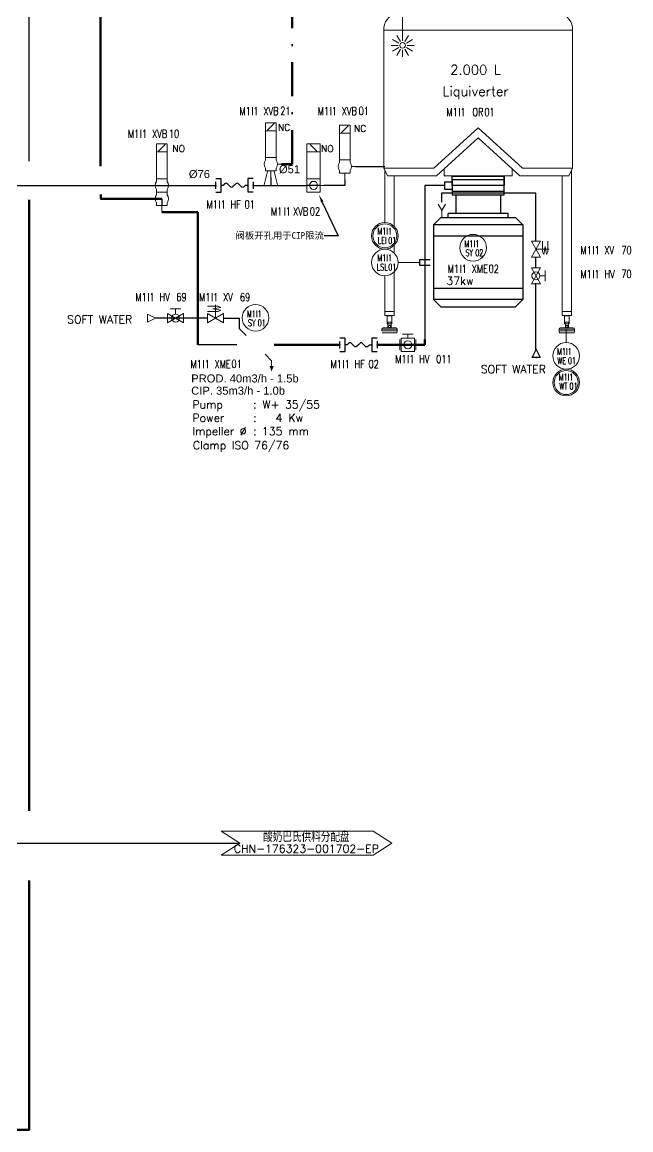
# Model space of a CAD drawing. Header units: inches. Extents: x 10153 to 11620, y 22178 to 23140.
# Drawn here: x 11295.9 to 11524.2, y 22209 to 22624.1 of the extents above; entities that cross this region are included whole.
import ezdxf
from ezdxf import colors
from ezdxf.entities.mleader import LeaderData, LeaderLine
from ezdxf.enums import TextEntityAlignment as Align
from ezdxf.math import Vec2, Vec3

# ---------------------------------------------------------------- set-up
doc = ezdxf.new("R2010")
doc.units = ezdxf.units.IN
doc.header["$MEASUREMENT"] = 0
doc.linetypes.add('ACAD_ISO02W100', pattern=[15, 12, -3])
doc.linetypes.add('DASHDOT2', pattern=[12.7, 6.35, -3.175, 0, -3.175])
for name, color, linetype in [('14 Pipe Water Cold', 142, 'Continuous'), ('DIAMETRE', 7, 'Continuous'), ('MATERIEL-DIVERS', 7, 'Continuous'), ('OTHER MATERIAL', 7, 'Continuous'), ('REPERES', 7, 'Continuous'), ('techn-data', 7, 'Continuous'), ('TEXTES', 7, 'Continuous'), ('TUYAUTERIE-EAU', 5, 'Continuous'), ('TUYAUTERIE-PROCESS', 30, 'Continuous'), ('TXT_FR', 7, 'Continuous'), ('VANNES', 7, 'Continuous')]:
    doc.layers.add(name, color=color, linetype=linetype)
for name, color, linetype, lineweight in [('17 Pipe CIP', 4, 'DASHDOT2', 50), ('19 Pipe Process', 30, 'Continuous', 30), ('31 Equipment', 7, 'Continuous', 9), ('33 Instruments Labels', 7, 'Continuous', 9), ('43 TXT English', 7, 'Continuous', 9), ('Other-material', 7, 'Continuous', 9), ('Pipe-process', 30, 'Continuous', 70)]:
    doc.layers.add(name, color=color, linetype=linetype, lineweight=lineweight)
doc.layers.get('REPERES').off()
doc.styles.add('ROMANC', font='romanc')
doc.styles.add('ROMANS', font='ROMANS.SHX')
doc.styles.get("Standard").update_dxf_attribs({"font": 'arial.ttf'})
doc.styles.add('USER1', font='TXT.SHX', dxfattribs={"bigfont": 'gbcbig.shx'})

# ---------------------------------------------------------------- blocks, each defined once
blk = doc.blocks.new('APV-SIGN-ARW-DWG-1')
at = {"layer": '31 Equipment'}
for p, q in [((-32, 4.49), (25, 4.49)), ((-32, 4.49), (-25, 0)), ((25, 4.49), (32, 0)), ((-25, 0), (-32, -4.49)), ((32, 0), (25, -4.49)), ((-32, -4.49), (25, -4.49))]:
    blk.add_line(p, q, dxfattribs=at)
at = {"layer": '31 Equipment', "style": 'ROMANS', "width": 0.8}
for tag, p in [('TEXT1', (0, 0.37)), ('TEXT2', (0, -3.63))]:
    blk.add_attdef(tag, text='', height=3, dxfattribs=at).set_placement(p, align=Align.CENTER)
blk = doc.blocks.new('NOR_FLEXMIX_MIXER')
at = {"color": 7}
for p, q in [((-7, 0), (7, 0)), ((-7, -1), (-7, 0)), ((7, 0), (7, -1)), ((-9, -1.5), (-7, -1.5)), ((-9, -1.5), (-9, -3.5)), ((7, -1), (-7, -1)), ((-7, -1), (-7, -4)), ((7, -4), (7, -1)), ((-9, -3.5), (-7, -3.5)), ((-7, -4), (-7, -5)), ((-7, -4), (7, -4)), ((-7, -5), (7, -5)), ((-6, -5), (-6, -10)), ((6, -5), (6, -10)), ((7, -5), (7, -4)), ((-10, -11), (-12, -13)), ((-10, -11), (10, -11)), ((8, -10), (-8, -10)), ((-8, -11), (-8, -10)), ((8, -11), (8, -10)), ((10, -11), (12, -13)), ((12, -13), (-12, -13)), ((-12, -13), (-12, -16)), ((12, -13), (12, -16)), ((12, -16), (-12, -16)), ((-12, -16), (-12, -30)), ((12, -16), (12, -30)), ((-12, -30), (12, -30)), ((-12, -30), (-12, -33)), ((12, -30), (12, -33)), ((12, -33), (-12, -33)), ((-10, -35), (-12, -33)), ((-10, -35), (10, -35)), ((10, -35), (12, -33))]:
    blk.add_line(p, q, dxfattribs=at)
blk = doc.blocks.new('NOR-DRAIN')
for p, q in [((0, 0), (-1.75, 3.03)), ((0, 0), (1.75, 3.03)), ((0, -3.5), (0, 0))]:
    blk.add_line(p, q)
blk = doc.blocks.new('FLE23')
at = {"color": 7}
for p, q in [((0, -1.5), (0, 1.5)), ((0, 1.5), (3, 0)), ((3, 0), (0, -1.5))]:
    blk.add_line(p, q, dxfattribs=at)
at = {"layer": 'MATERIEL-DIVERS', "color": 2}
for p in [(0, 0), (3, 0)]:
    blk.add_point(p, dxfattribs=at)
at = {"layer": 'MATERIEL-DIVERS', "color": 7, "extrusion": (-1, 0, 0)}
blk.add_point((0, 0), dxfattribs=at)
at = {"layer": 'MATERIEL-DIVERS', "color": 7, "extrusion": (1, 0, 0)}
blk.add_point((3, 0), dxfattribs=at)
blk = doc.blocks.new('APV-VLV-SOLV-22-1')
at = {"layer": '31 Equipment', "linetype": 'ACAD_ISO02W100', "ltscale": 38}
for p, q in [((-1, 4.5), (-2, 4)), ((3, 4.5), (-1, 4.5)), ((0, 0), (0, 5)), ((-2, 4), (1, 3.5)), ((-2, 3), (1, 3.5)), ((-1, 2.5), (-2, 3)), ((3, 2.5), (-1, 2.5))]:
    blk.add_line(p, q, dxfattribs=at)
at = {"layer": '31 Equipment', "ltscale": 38}
for p, q in [((-3, 0), (-4, 0)), ((3, 0), (4, 0))]:
    blk.add_line(p, q, dxfattribs=at)
at = {"layer": '31 Equipment'}
for p, q in [((-3, 1.734), (-3, -1.734)), ((-3, -1.734), (3, 1.734)), ((3, -1.734), (-3, 1.734)), ((3, 1.734), (3, -1.734))]:
    blk.add_line(p, q, dxfattribs=at)
blk = doc.blocks.new('APV-VLVM-BALL-KHV+MF-1')
at = {"layer": '31 Equipment', "ltscale": 38}
for p, q in [((-3, 0), (-4, 0)), ((3, 0), (4, 0))]:
    blk.add_line(p, q, dxfattribs=at)
at = {"layer": '31 Equipment'}
for p, q in [((-3, 1.734), (-3, -1.734)), ((-3, -1.734), (3, 1.734)), ((3, -1.734), (-3, 1.734)), ((-2, 3.5), (2, 3.5)), ((0, 1.5), (0, 3.5)), ((3, 1.734), (3, -1.734))]:
    blk.add_line(p, q, dxfattribs=at)
blk.add_circle((0, 0), 1.5, dxfattribs=at)
blk = doc.blocks.new('APV-INS-M-L-WE')
at = {"layer": '31 Equipment', "color": 7}
blk.add_line((0, -5), (0, -10), dxfattribs=at)
blk.add_circle((0, 0), 5, dxfattribs=at)
at = {"layer": '33 Instruments Labels', "style": 'ROMANS', "width": 0.8, "flags": 8}
blk.add_attdef('WE', text='', height=3, dxfattribs=at).set_placement((0, 0), align=Align.MIDDLE)
blk = doc.blocks.new('APV-INS-F-L-WT')
at = {"layer": '31 Equipment'}
for radius in [5, 4.5]:
    blk.add_circle((0, 0), radius, dxfattribs=at)
blk = doc.blocks.new('APV-TNK-LIQUIV-1')
at = {"layer": '31 Equipment'}
for p, q in [((-16.7, 53.59), (-16.14, 51.93)), ((16.22, 54.25), (-16.22, 54.25)), ((16.7, 53.59), (16.14, 51.93)), ((-15.67, 51.59), (15.65, 51.59)), ((-15, 47.5), (-15, 51.59)), ((15, 47.5), (15, 51.59)), ((15, 47.5), (15, 51.59)), ((-17, 47.5), (-21.78, 45.67)), ((-16.95, 47.5), (16.95, 47.5)), ((17, 47.5), (21.78, 45.67)), ((-25, 4.5), (-25, 41)), ((-25, 41), (25, 41)), ((25, 4.5), (25, 41)), ((0, 15.2), (-11.77, 4.5)), ((0, 15.2), (11.77, 4.5)), ((-11, 2.5), (0, 12.5)), ((0, 12.5), (11, 2.5)), ((-24, 2.5), (-25, 4.5)), ((-11.77, 4.5), (-25, 4.5)), ((-9, 2.5), (-9, 4.32)), ((9, 2.5), (9, 4.32)), ((11.77, 4.5), (25, 4.5)), ((24, 2.5), (25, 4.5)), ((-11, 2.5), (-24, 2.5)), ((-9, 2.5), (9, 2.5)), ((-7, 0), (-7, 2.5)), ((7, 0), (7, 2.5)), ((11, 2.5), (24, 2.5))]:
    blk.add_line(p, q, dxfattribs=at)
at = {"layer": '31 Equipment', "color": 7}
for p, q in [((20, 38.19), (20, 48)), ((18.97, 37.6), (17.35, 38.53)), ((19.4, 38.03), (18.47, 39.65)), ((20.6, 38.03), (21.53, 39.65)), ((21.03, 37.6), (22.65, 38.53)), ((18.81, 37), (16.95, 37)), ((18.97, 36.4), (17.35, 35.47)), ((19.4, 35.97), (18.47, 34.35)), ((20, 35.81), (20, 33.95)), ((20.6, 35.97), (21.53, 34.35)), ((21.03, 36.4), (22.65, 35.47)), ((21.19, 37), (23.05, 37)), ((-7, 0), (7, 0)), ((-7, 0), (7, 0))]:
    blk.add_line(p, q, dxfattribs=at)
blk.add_circle((20, 37), 0.738, dxfattribs=at)
at = {"layer": '31 Equipment'}
for centre, radius, start, end in [((0.5, 9.14), 47.38, 72.1805, 107.8195), ((-16.22, 53.75), 0.5, 90, 198.4349), ((16.22, 53.75), 0.5, 341.5651, 90), ((-15.67, 52.09), 0.5, 198.4349, 270), ((15.67, 52.09), 0.5, 270, 341.5651), ((-20, 41), 5, 110.8878, 180), ((20, 41), 5, 0, 69.1122)]:
    blk.add_arc(centre, radius, start, end, dxfattribs=at)
at = {"layer": '31 Equipment', "ltscale": 38}
for p in [(20, 48), (0, 0)]:
    blk.add_point(p, dxfattribs=at)
blk = doc.blocks.new('APV-INS-F-L-LS')
at = {"layer": '31 Equipment'}
for radius in [5, 4.5]:
    blk.add_circle((0, 0), radius, dxfattribs=at)
at = {"layer": '33 Instruments Labels', "style": 'ROMANS', "width": 0.8}
blk.add_attdef('LS?', text='', height=3, dxfattribs=at).set_placement((0, 0), align=Align.MIDDLE)
blk = doc.blocks.new('APV-INS-M-L-LE2')
at = {"layer": '31 Equipment', "color": 7}
blk.add_line((5, 0), (13, 0), dxfattribs=at)
at = {"layer": '31 Equipment', "lineweight": 25}
blk.add_lwpolyline([(17, 1), (13, 1), (13, 0), (13, -1), (17, -1)], dxfattribs=at)
at = {"layer": '31 Equipment', "color": 7}
blk.add_circle((0, 0), 5, dxfattribs=at)
at = {"layer": '33 Instruments Labels', "style": 'ROMANS', "width": 0.8}
blk.add_attdef('LE?', text='', height=3, dxfattribs=at).set_placement((0, 0), align=Align.MIDDLE)
blk = doc.blocks.new('APV-INS-M-L-SY')
at = {"layer": '31 Equipment', "color": 7}
blk.add_circle((0, 0), 5, dxfattribs=at)
blk = doc.blocks.new('APV-VLV-SSEAT-SW41-3')
at = {"layer": '31 Equipment', "ltscale": 38}
for p, q in [((1.25, 15.25), (-1.25, 12.75)), ((-2, 2.5), (-2, 1.5)), ((2, 2.5), (2, 1.5)), ((2.5, 0), (4, 0)), ((-2, -2.5), (-2, -1.5)), ((2, -2.5), (-2, -2.5)), ((-2, -2.5), (2, -2.5)), ((0, -2.5), (0, -5)), ((2, -2.5), (2, -1.5))]:
    blk.add_line(p, q, dxfattribs=at)
for points in [[(-2, 12.5), (2, 12.5), (2, 15.5), (-2, 15.5)], [(-2, 2.5), (2, 2.5), (2, 12.5), (-2, 12.5)]]:
    blk.add_lwpolyline(points, close=True, dxfattribs=at)
for start, end in [(143.1301, 216.8699), (323.1301, 36.8699)]:
    blk.add_arc((0, 0), 2.5, start, end, dxfattribs=at)
blk = doc.blocks.new('APV-FCE-GEN-REDCON-1')
at = {"layer": '31 Equipment', "color": 7}
for p, q in [((-2.5, 2.5), (2.5, 1.25)), ((2.5, 1.25), (2.5, 1.25)), ((2.5, -1.25), (-2.5, -2.5))]:
    blk.add_line(p, q, dxfattribs=at)
blk = doc.blocks.new('APV-PMP-GEN-FLUSH-1')
at = {"layer": '31 Equipment', "color": 7}
for p, q in [((-3.54, 3.54), (-6, 6)), ((5.99, -6), (3.53, -3.54))]:
    blk.add_line(p, q, dxfattribs=at)
at = {"layer": '31 Equipment', "linetype": 'ACAD_ISO02W100', "ltscale": 38}
blk.add_line((6, -6), (6, -8), dxfattribs=at)
at = {"layer": '31 Equipment'}
blk.add_lwpolyline([(6, -10, 0, 1.5, 0), (6, -8, 1.5, 1.5, 0)], format="xyseb", dxfattribs=at)
blk = doc.blocks.new('APV-SIGN-ARW-FLOW-1')
at = {"layer": '31 Equipment'}
for p, q in [((-1.5, -1.5), (-1.5, 1.5)), ((-1.5, 1.5), (1.5, 0)), ((1.5, 0), (-1.5, -1.5))]:
    blk.add_line(p, q, dxfattribs=at)
blk = doc.blocks.new('REPNORM1')
at = {"layer": 'TEXTES', "style": 'ROMANS', "width": 0.75}
for tag, p in [('ZONE', (-9.75, -1.25)), ('SOUSZONE', (-5.25, -1.25)), ('ELEMENT', (-0.75, -1.25)), ('NUM', (5.59, -1.22))]:
    blk.add_attdef(tag, p, '', height=3, dxfattribs=at)
blk = doc.blocks.new('REPINS2')
at = {"layer": 'TEXTES', "style": 'ROMANS', "width": 0.7}
for tag, p in [('ZONE', (-3.35, 0.8)), ('SOUSZONE', (0.05, 0.8)), ('NUM', (0.7, -2.6))]:
    blk.add_attdef(tag, p, '', height=2.5, dxfattribs=at)
blk.add_attdef('ELEMENT', text='', height=2.5, dxfattribs=at).set_placement((-1.56, -2.59), align=Align.CENTER)
blk = doc.blocks.new('REPNORM')
at = {"layer": 'TEXTES', "style": 'ROMANS', "width": 0.75}
for tag, p in [('ZONE', (-9.75, -1.25)), ('SOUSZONE', (-5.25, -1.25)), ('ELEMENT', (0, -1.25)), ('NUM', (4.5, -1.25))]:
    blk.add_attdef(tag, p, '', height=3, dxfattribs=at)
blk = doc.blocks.new('APV-VLVM-BFLY-SVS-1')
at = {"layer": '31 Equipment', "ltscale": 38}
for p, q in [((-2.5, 0), (-4, 0)), ((2.5, 2.5), (-2.5, 2.5)), ((-2.5, 2.5), (-2.5, -2.5)), ((-2, 4), (2, 4)), ((0, 2.5), (0, 4)), ((2.5, -2.5), (2.5, 2.5)), ((2.5, 0), (4, 0)), ((-2.5, -2.5), (2.5, -2.5))]:
    blk.add_line(p, q, dxfattribs=at)
at = {"layer": '31 Equipment'}
for p, q in [((-3, 2), (-3, -2)), ((3, -2), (3, 2))]:
    blk.add_line(p, q, dxfattribs=at)
at = {"layer": '31 Equipment', "ltscale": 38}
blk.add_circle((0, 0), 1.5, dxfattribs=at)
blk = doc.blocks.new('TEXT-PUMP_caract_ANGLAIS')
at = {"layer": 'techn-data', "style": 'ROMANS'}
for s, p in [('Pump', (-22, 9)), ('Power', (-22, 4)), ('Kw', (14, 4)), ('Impeller %%C', (-22, -1)), ('mm', (14, -1))]:
    blk.add_text(s, height=3, dxfattribs=at).set_placement(p)
for p in [(2, 9), (2, 4), (2, -1)]:
    blk.add_text(':', height=3, dxfattribs=at).set_placement(p, align=Align.RIGHT)
blk.add_attdef('Type', (4.23, 9), '', height=3, dxfattribs=at)
for tag, p in [('Pui', (11.76, 4)), ('Dia', (11.76, -1))]:
    blk.add_attdef(tag, text='', height=3, dxfattribs=at).set_placement(p, align=Align.RIGHT)
blk = doc.blocks.new('APV-VLV-SSEAT-SW44-4')
at = {"layer": '31 Equipment', "ltscale": 38}
for p, q in [((1.25, 20.25), (-1.25, 17.75)), ((-4, 5), (-2.5, 5)), ((-2, 7.5), (-2, 6.5)), ((2, 7.5), (2, 6.5)), ((-2.5, 0), (-4, 0)), ((-2, 2.5), (-2, 3.5)), ((-2, 2.5), (2, 2.5)), ((-2, 2.5), (-2, 1.5)), ((2, 2.5), (2, 3.5)), ((2, 2.5), (2, 1.5)), ((-2, -1.5), (-2, -2.5)), ((-2, -2.5), (2, -2.5)), ((0, -2.5), (0, -5)), ((2, -1.5), (2, -2.5))]:
    blk.add_line(p, q, dxfattribs=at)
at = {"layer": '31 Equipment', "lineweight": 30}
for p, q in [((-2.5, 5), (2.5, 5)), ((-2.5, 0), (0, 0)), ((0, 0), (0, -2.5))]:
    blk.add_line(p, q, dxfattribs=at)
at = {"layer": '31 Equipment'}
blk.add_line((2.5, 5), (4, 5), dxfattribs=at)
at = {"layer": '31 Equipment', "ltscale": 38}
for points in [[(-2, 17.5), (2, 17.5), (2, 20.5), (-2, 20.5)], [(-2, 7.5), (2, 7.5), (2, 17.5), (-2, 17.5)]]:
    blk.add_lwpolyline(points, close=True, dxfattribs=at)
for centre, start, end in [((0, 5), 143.1301, 216.8699), ((0, 5), 323.1301, 36.8699), ((0, 0), 143.1301, 216.8699), ((0, 0), 323.1301, 36.8699)]:
    blk.add_arc(centre, 2.5, start, end, dxfattribs=at)
blk = doc.blocks.new('APV-VLV-BFLY-SV-4')
at = {"layer": '31 Equipment', "ltscale": 38}
for p, q in [((1.25, 15.25), (-1.25, 12.75)), ((2.5, 2.5), (-2.5, 2.5)), ((-2.5, 2.5), (-2.5, -2.5)), ((2.5, -2.5), (2.5, 2.5)), ((-2.5, -2.5), (2.5, -2.5))]:
    blk.add_line(p, q, dxfattribs=at)
at = {"layer": '31 Equipment'}
for p, q in [((-4, 0), (-2.5, 0)), ((2.5, 0), (4, 0))]:
    blk.add_line(p, q, dxfattribs=at)
at = {"layer": '31 Equipment', "lineweight": 30}
blk.add_line((-2.5, 0), (2.5, 0), dxfattribs=at)
at = {"layer": '31 Equipment', "ltscale": 38}
for points in [[(-2.5, 12.5), (2.5, 12.5), (2.5, 15.5), (-2.5, 15.5)], [(-2.5, 2.5), (2.5, 2.5), (2.5, 12.5), (-2.5, 12.5)]]:
    blk.add_lwpolyline(points, close=True, dxfattribs=at)
blk.add_circle((0, 0), 1.5, dxfattribs=at)
blk = doc.blocks.new('BLANK-M')
at = {"color": 7}
for p, q in [((0, 2.5), (0, -2.5)), ((2, 2.5), (0, 2.5)), ((2, 1.33), (2, -1.33)), ((0, -2.5), (2, -2.5)), ((2, -1.33), (2, -1.33))]:
    blk.add_line(p, q, dxfattribs=at)
at = {"layer": 'MATERIEL-DIVERS', "color": 2}
for p in [(0, 0), (2, 0)]:
    blk.add_point(p, dxfattribs=at)
at = {"layer": 'MATERIEL-DIVERS', "color": 7, "extrusion": (-1, 0, 0)}
blk.add_point((0, 0), dxfattribs=at)
at = {"layer": 'MATERIEL-DIVERS', "color": 7, "extrusion": (1, 0, 0)}
blk.add_point((2, 0), dxfattribs=at)
blk = doc.blocks.new('FLEXIBLE')
for p, q in [((-5, 0.2), (-5, -0.2)), ((-4.17, 0), (-5, 0)), ((4.17, 0), (5, 0)), ((5, 0.2), (5, -0.2))]:
    blk.add_line(p, q)
for points in [[(-4.17, 0), (-3.63, 0.5), (-3.42, 0.71), (-3.13, 0.79), (-2.83, 0.71), (-2.58, 0.5), (-1.54, -0.5), (-1.33, -0.71), (-1.04, -0.79), (-0.75, -0.71), (-0.5, -0.5), (0, 0)], [(0, 0), (0.54, 0.5), (0.75, 0.71), (1.04, 0.79), (1.33, 0.71), (1.58, 0.5), (2.62, -0.5), (2.83, -0.71), (3.12, -0.79), (3.42, -0.71), (3.67, -0.5), (4.17, 0)]]:
    blk.add_lwpolyline(points)
at = {"layer": 'TUYAUTERIE-PROCESS', "color": 7, "extrusion": (-1, 0, 0)}
blk.add_point((-5, 0), dxfattribs=at)
at = {"layer": 'TUYAUTERIE-PROCESS', "color": 2}
for p in [(-5, 0), (5, 0)]:
    blk.add_point(p, dxfattribs=at)
at = {"layer": 'TUYAUTERIE-PROCESS', "color": 7, "extrusion": (1, 0, 0)}
blk.add_point((5, 0), dxfattribs=at)

msp = doc.modelspace()

# ---------------------------------------------------------------- linework, layer by layer
for p, q in [((11457.13, 22562.87), (11457.13, 22566.37)), ((11476.73, 22562.87), (11476.73, 22566.37))]:
    msp.add_line(p, q)
at = {"color": 7}
msp.add_line((11476.73, 22562.87), (11457.13, 22562.87), dxfattribs=at)
msp.add_line((11476.73, 22562.87), (11457.13, 22562.87), dxfattribs=at)
at = {"layer": '14 Pipe Water Cold', "ltscale": 2}
for p, q in [((11488.57, 22560.07), (11453.17, 22560.07)), ((11453.17, 22560.07), (11453.17, 22556.64)), ((11488.57, 22541.89), (11488.57, 22560.07)), ((11488.57, 22532.24), (11488.57, 22535.89)), ((11488.57, 22501.41), (11488.57, 22526.24))]:
    msp.add_line(p, q, dxfattribs=at)
at = {"layer": '17 Pipe CIP', "ltscale": 2}
for p, q in [((11397.2, 22570.92), (11397.2, 22638.92)), ((11393.14, 22570.92), (11397.2, 22570.92))]:
    msp.add_line(p, q, dxfattribs=at)
at = {"layer": '19 Pipe Process'}
for p, q in [((11298.5, 22572), (11298.5, 22746.51)), ((11389.14, 22565.92), (11389.14, 22562.96)), ((11416.93, 22562.96), (11409.19, 22562.96)), ((11416.93, 22565.04), (11416.93, 22562.96)), ((11454.33, 22562.87), (11446.93, 22562.87)), ((11446.93, 22562.87), (11446.93, 22503.21)), ((11376.47, 22503.21), (11361.77, 22503.21))]:
    msp.add_line(p, q, dxfattribs=at)
at = {"layer": '19 Pipe Process', "ltscale": 2}
msp.add_line((11420.93, 22570.04), (11431.93, 22570.04), dxfattribs=at)
at = {"layer": '19 Pipe Process'}
for points in [[(11289.5, 22562.96), (11368.5, 22562.96)], [(11382.5, 22562.96), (11402.69, 22562.96)], [(11101.78, 22316.48), (11377.5, 22316.48)]]:
    msp.add_lwpolyline(points, dxfattribs=at)
at = {"layer": 'Other-material'}
for p, q in [((11431.93, 22549.04), (11431.93, 22568.67)), ((11435.4, 22566.37), (11435.4, 22547.63)), ((11498.46, 22566.37), (11498.46, 22515.63)), ((11501.93, 22515.63), (11501.93, 22568.67)), ((11435.4, 22540.44), (11435.4, 22537.63)), ((11431.93, 22514.19), (11431.93, 22529.04)), ((11435.4, 22530.44), (11435.4, 22515.63)), ((11431.93, 22515.63), (11435.4, 22515.63)), ((11431.93, 22515.63), (11435.4, 22515.63)), ((11431.93, 22514.19), (11435.4, 22514.19)), ((11432.76, 22514.08), (11434.58, 22514.08)), ((11432.76, 22514.08), (11432.76, 22511.02)), ((11434.58, 22511.02), (11434.58, 22514.08)), ((11435.4, 22514.19), (11435.4, 22515.63)), ((11498.46, 22515.63), (11498.46, 22514.19)), ((11498.46, 22515.63), (11501.93, 22515.63)), ((11498.46, 22515.63), (11501.93, 22515.63)), ((11498.46, 22514.19), (11501.93, 22514.19)), ((11499.28, 22514.08), (11501.1, 22514.08)), ((11499.28, 22514.08), (11499.28, 22511.02)), ((11501.1, 22511.02), (11501.1, 22514.08)), ((11501.93, 22514.19), (11501.93, 22515.63)), ((11430.79, 22509.01), (11430.79, 22508.38)), ((11436.55, 22509.01), (11430.79, 22509.01)), ((11436.55, 22508.38), (11430.79, 22508.38)), ((11436.38, 22507.74), (11430.96, 22507.74)), ((11433.09, 22509.74), (11431.31, 22509.58)), ((11436.02, 22509.58), (11431.31, 22509.58)), ((11432.76, 22511.72), (11432.98, 22511.72)), ((11433.07, 22511.02), (11432.76, 22511.02)), ((11432.98, 22511.02), (11432.98, 22511.72)), ((11433.07, 22511.72), (11434.26, 22511.72)), ((11433.07, 22511.72), (11433.07, 22511.02)), ((11434.26, 22511.02), (11433.07, 22511.02)), ((11433.09, 22511.02), (11433.09, 22509.74)), ((11433.23, 22510.43), (11433.09, 22510.43)), ((11433.29, 22509.74), (11433.09, 22509.74)), ((11433.23, 22509.74), (11433.23, 22510.43)), ((11433.29, 22510.43), (11434.05, 22510.43)), ((11433.29, 22510.43), (11433.29, 22509.74)), ((11433.29, 22509.74), (11434.05, 22509.74)), ((11434.05, 22509.74), (11434.05, 22510.43)), ((11434.24, 22509.74), (11434.05, 22509.74)), ((11434.1, 22510.43), (11434.1, 22509.74)), ((11434.1, 22510.43), (11434.24, 22510.43)), ((11434.24, 22509.74), (11434.24, 22511.02)), ((11436.02, 22509.58), (11434.24, 22509.74)), ((11434.26, 22511.02), (11434.26, 22511.72)), ((11434.58, 22511.02), (11434.26, 22511.02)), ((11434.58, 22511.72), (11434.36, 22511.72)), ((11434.36, 22511.72), (11434.36, 22511.02)), ((11436.38, 22507.74), (11436.55, 22508.38)), ((11436.55, 22508.38), (11436.55, 22509.01)), ((11497.31, 22509.01), (11497.31, 22508.38)), ((11503.07, 22509.01), (11497.31, 22509.01)), ((11497.31, 22508.38), (11497.48, 22507.74)), ((11503.07, 22508.38), (11497.31, 22508.38)), ((11502.9, 22507.74), (11497.48, 22507.74)), ((11499.62, 22509.74), (11497.84, 22509.58)), ((11502.55, 22509.58), (11497.84, 22509.58)), ((11499.28, 22511.72), (11499.5, 22511.72)), ((11499.6, 22511.02), (11499.28, 22511.02)), ((11499.5, 22511.02), (11499.5, 22511.72)), ((11499.6, 22511.72), (11500.79, 22511.72)), ((11499.6, 22511.72), (11499.6, 22511.02)), ((11500.79, 22511.02), (11499.6, 22511.02)), ((11499.62, 22511.02), (11499.62, 22509.74)), ((11499.76, 22510.43), (11499.62, 22510.43)), ((11499.81, 22509.74), (11499.62, 22509.74)), ((11499.76, 22509.74), (11499.76, 22510.43)), ((11499.81, 22510.43), (11500.57, 22510.43)), ((11499.81, 22510.43), (11499.81, 22509.74)), ((11499.81, 22509.74), (11500.57, 22509.74)), ((11500.57, 22509.74), (11500.57, 22510.43)), ((11500.77, 22509.74), (11500.57, 22509.74)), ((11500.62, 22510.43), (11500.77, 22510.43)), ((11500.62, 22510.43), (11500.62, 22509.74)), ((11500.77, 22509.74), (11500.77, 22511.02)), ((11502.55, 22509.58), (11500.77, 22509.74)), ((11500.79, 22511.02), (11500.79, 22511.72)), ((11501.1, 22511.02), (11500.79, 22511.02)), ((11500.88, 22511.72), (11500.88, 22511.02)), ((11501.1, 22511.72), (11500.88, 22511.72)), ((11502.9, 22507.74), (11503.07, 22508.38)), ((11503.07, 22508.38), (11503.07, 22509.01))]:
    msp.add_line(p, q, dxfattribs=at)
for centre, radius, start, end in [((11432.87, 22514.08), 0.115, 90, 180), ((11434.46, 22514.08), 0.115, 0, 90), ((11499.4, 22514.08), 0.115, 90, 180), ((11500.99, 22514.08), 0.115, 0, 90), ((11431.36, 22509.01), 0.576, 95, 180), ((11435.97, 22509.01), 0.576, 0, 85), ((11497.89, 22509.01), 0.576, 95, 180), ((11502.5, 22509.01), 0.576, 0, 85)]:
    msp.add_arc(centre, radius, start, end, dxfattribs=at)
at = {"layer": 'Pipe-process'}
for p, q in [((11325.25, 22670.93), (11325.25, 22570.11)), ((11348.27, 22552.96), (11361.77, 22552.96)), ((11361.77, 22552.96), (11361.77, 22503.21)), ((11446.93, 22503.21), (11446.93, 22505.21)), ((11415, 22503.21), (11390.47, 22503.21)), ((11444.57, 22503.21), (11429, 22503.21)), ((11446.93, 22503.21), (11444.57, 22503.21))]:
    msp.add_line(p, q, dxfattribs=at)
for points in [[(11298.5, 22328.5), (11298.5, 22557.54)], [(11348.27, 22557.96), (11325.36, 22557.96), (11325.36, 22559.55)], [(10947.65, 22317.6), (10947.65, 22209), (11298.5, 22209), (11298.5, 22302.5)]]:
    msp.add_lwpolyline(points, dxfattribs=at)
at = {"layer": 'TUYAUTERIE-EAU'}
for p, q in [((11350.47, 22513.21), (11345.97, 22513.21)), ((11357.33, 22513.21), (11345.97, 22513.21)), ((11365.47, 22513.21), (11356.47, 22513.21)), ((11371.47, 22513.21), (11377.47, 22513.21)), ((11377.47, 22509.21), (11377.47, 22513.21))]:
    msp.add_line(p, q, dxfattribs=at)

# ---------------------------------------------------------------- block references
at = {"layer": '31 Equipment', "xscale": -1}
for name, p in [('APV-VLV-BFLY-SV-4', (11405.19, 22562.96)), ('APV-VLVM-BALL-KHV+MF-1', (11353.47, 22513.21)), ('APV-VLV-SOLV-22-1', (11368.47, 22513.21))]:
    msp.add_blockref(name, p, dxfattribs=at)
at = {"layer": '31 Equipment', "xscale": -1, "rotation": 180}
msp.add_blockref('APV-SIGN-ARW-FLOW-1', (11344.47, 22513.21), dxfattribs=at)
at = {"layer": '31 Equipment'}
msp.add_blockref('APV-PMP-GEN-FLUSH-1', (11383.47, 22503.21), dxfattribs=at)
at = {"layer": '33 Instruments Labels', "xscale": -1}
msp.add_blockref('APV-INS-F-L-LS', (11431.93, 22544.04), dxfattribs=at)
at = {"layer": '33 Instruments Labels'}
for name, p in [('APV-INS-M-L-SY', (11465.03, 22539.58)), ('APV-INS-M-L-LE2', (11431.93, 22534.04)), ('APV-INS-M-L-SY', (11383.44, 22513.3)), ('APV-INS-F-L-WT', (11499.93, 22489.04))]:
    msp.add_blockref(name, p, dxfattribs=at)
at = {"layer": '33 Instruments Labels', "xscale": -1, "rotation": 270}
for name, p in [('APV-VLV-SOLV-22-1', (11488.61, 22539.04)), ('APV-VLVM-BALL-KHV+MF-1', (11488.61, 22529.04))]:
    msp.add_blockref(name, p, dxfattribs=at)
at = {"layer": '33 Instruments Labels', "rotation": 180}
msp.add_blockref('APV-INS-M-L-WE', (11499.93, 22499.04), dxfattribs=at)
at = {"layer": 'MATERIEL-DIVERS', "xscale": -1.416666666666628, "yscale": 1.416666666666628, "zscale": 1.416666666666628}
msp.add_blockref('APV-TNK-LIQUIV-1', (11466.93, 22563), dxfattribs=at)
at = {"layer": 'MATERIEL-DIVERS'}
for name, p, rotation in [('APV-FCE-GEN-REDCON-1', (11389.14, 22565.71), 90.00000000000001), ('FLEXIBLE', (11375.5, 22562.98), 180.2379959605948), ('FLEXIBLE', (11422, 22503.19), 180.2379959605948), ('FLE23', (11488.64, 22498.41), 90.00000000000001)]:
    msp.add_blockref(name, p, dxfattribs=dict(at, rotation=rotation))
ref = msp.add_blockref('APV-SIGN-ARW-DWG-1', (11402.5, 22316.48), dxfattribs=at)
ref.add_attrib('TEXT1', '酸奶巴氏供料分配盘', dxfattribs={"layer": '31 Equipment', "height": 4, "style": 'USER1'}).set_placement((11402.5, 22316.86), align=Align.CENTER)
ref.add_attrib('TEXT2', 'CHN-176323-001702-EP', dxfattribs={"layer": '31 Equipment', "height": 3, "style": 'USER1'}).set_placement((11402.5, 22312.86), align=Align.CENTER)
at = {"layer": 'OTHER MATERIAL', "extrusion": (0, 0, -1), "xscale": -1.400000000001455, "yscale": 1.400000000001455, "zscale": -1.400000000001455}
msp.add_blockref('NOR_FLEXMIX_MIXER', (-11466.93, 22566.37), dxfattribs=at)
at = {"layer": 'Other-material', "xscale": -0.7799999999988358, "yscale": 0.7799999999988358, "zscale": 0.7799999999988358}
msp.add_blockref('NOR-DRAIN', (11453.27, 22553.57, 2.89), dxfattribs=at)
at = {"layer": 'REPERES'}
for name, p, values in [('REPNORM1', (11387.12, 22590.56), {'ZONE': 'M1', 'SOUSZONE': 'I1', 'ELEMENT': 'XVB', 'NUM': '21'}), ('REPNORM1', (11416.51, 22590.56), {'ZONE': 'M1', 'SOUSZONE': 'I1', 'ELEMENT': 'XVB', 'NUM': '01'}), ('REPNORM', (11464.75, 22590.16), {'ZONE': 'M1', 'SOUSZONE': 'I1', 'ELEMENT': 'OR', 'NUM': '01'}), ('REPNORM1', (11345.34, 22582.01), {'ZONE': 'M1', 'SOUSZONE': 'I1', 'ELEMENT': 'XVB', 'NUM': '10'}), ('REPINS2', (11432.5, 22543.69), {'ZONE': 'M1', 'SOUSZONE': 'I1', 'NUM': '01', 'ELEMENT': 'LEl'}), ('REPINS2', (11465.15, 22539.02), {'ZONE': 'M1', 'SOUSZONE': 'I1', 'NUM': '02', 'ELEMENT': 'SY'}), ('REPINS2', (11432.5, 22533.69), {'ZONE': 'M1', 'SOUSZONE': 'I1', 'NUM': '01', 'ELEMENT': 'LSL'}), ('REPNORM1', (11515.04, 22538.39), {'ZONE': 'M1', 'SOUSZONE': 'I1', 'ELEMENT': 'XV', 'NUM': '70'}), ('REPNORM1', (11465.26, 22531.43), {'ZONE': 'M1', 'SOUSZONE': 'I1', 'ELEMENT': 'XME', 'NUM': '02'}), ('REPNORM1', (11515.02, 22529.46), {'ZONE': 'M1', 'SOUSZONE': 'I1', 'ELEMENT': 'HV', 'NUM': '70'}), ('REPNORM1', (11348.14, 22520.81), {'ZONE': 'M1', 'SOUSZONE': 'I1', 'ELEMENT': 'HV', 'NUM': '69'}), ('REPNORM1', (11372, 22520.78), {'ZONE': 'M1', 'SOUSZONE': 'I1', 'ELEMENT': 'XV', 'NUM': '69'}), ('REPINS2', (11383.57, 22512.74), {'ZONE': 'M1', 'SOUSZONE': 'I1', 'NUM': '01', 'ELEMENT': 'SY'}), ('REPNORM1', (11445.59, 22497.59), {'ZONE': 'M1', 'SOUSZONE': 'I1', 'ELEMENT': 'HV', 'NUM': '011'}), ('REPINS2', (11499.89, 22498.59), {'ZONE': 'M1', 'SOUSZONE': 'I1', 'NUM': '01', 'ELEMENT': 'WE'}), ('REPNORM1', (11368.82, 22495.75), {'ZONE': 'M1', 'SOUSZONE': 'I1', 'ELEMENT': 'XME', 'NUM': '01'}), ('REPINS2', (11500.47, 22489.02), {'ZONE': 'M1', 'SOUSZONE': 'I1', 'NUM': '01', 'ELEMENT': 'WT'})]:
    msp.add_blockref(name, p, dxfattribs=at).add_auto_attribs(values)
ref = msp.add_blockref('REPNORM', (11374.82, 22555.54), dxfattribs=at)
ref.add_attrib('ZONE', 'M1', (11365.07, 22554.29), dxfattribs={"layer": 'TEXTES', "height": 3, "style": 'ROMANS', "width": 0.75})
ref.add_attrib('SOUSZONE', 'I1', (11369.57, 22554.29), dxfattribs={"layer": 'TEXTES', "height": 3, "style": 'ROMANS', "width": 0.75})
ref.add_attrib('ELEMENT', 'HF', (11374.09, 22554.29), dxfattribs={"layer": 'TEXTES', "height": 3, "style": 'ROMANS', "width": 0.75})
ref.add_attrib('NUM', '01', (11379.32, 22554.29), dxfattribs={"layer": 'TEXTES', "height": 3, "style": 'ROMANS', "width": 0.75})
ref = msp.add_blockref('REPNORM1', (11398.21, 22552.93), dxfattribs=at)
ref.add_attrib('ZONE', 'M1', (11389.22, 22551.68), dxfattribs={"layer": 'TEXTES', "height": 3, "style": 'ROMANS', "width": 0.75})
ref.add_attrib('SOUSZONE', 'I1', (11394.01, 22551.68), dxfattribs={"layer": 'TEXTES', "height": 3, "style": 'ROMANS', "width": 0.75})
ref.add_attrib('ELEMENT', 'XVB', (11397.47, 22551.68), dxfattribs={"layer": 'TEXTES', "height": 3, "style": 'ROMANS', "width": 0.75})
ref.add_attrib('NUM', '02', (11403.8, 22551.7), dxfattribs={"layer": 'TEXTES', "height": 3, "style": 'ROMANS', "width": 0.75})
ref = msp.add_blockref('REPNORM', (11421.32, 22495.75), dxfattribs=at)
ref.add_attrib('ZONE', 'M1', (11411.57, 22494.5), dxfattribs={"layer": 'TEXTES', "height": 3, "style": 'ROMANS', "width": 0.75})
ref.add_attrib('SOUSZONE', 'I1', (11416.07, 22494.5), dxfattribs={"layer": 'TEXTES', "height": 3, "style": 'ROMANS', "width": 0.75})
ref.add_attrib('ELEMENT', 'HF', (11420.59, 22494.5), dxfattribs={"layer": 'TEXTES', "height": 3, "style": 'ROMANS', "width": 0.75})
ref.add_attrib('NUM', '02', (11425.82, 22494.5), dxfattribs={"layer": 'TEXTES', "height": 3, "style": 'ROMANS', "width": 0.75})
at = {"layer": 'TUYAUTERIE-EAU', "rotation": 180}
for p in [(11370.5, 22562.96), (11417, 22503.17)]:
    msp.add_blockref('BLANK-M', p, dxfattribs=at)
at = {"layer": 'TUYAUTERIE-EAU'}
for p in [(11380.5, 22563), (11427, 22503.21)]:
    msp.add_blockref('BLANK-M', p, dxfattribs=at)
at = {"layer": 'TUYAUTERIE-PROCESS'}
msp.add_blockref('TEXT-PUMP_caract_ANGLAIS', (11381.76, 22470.31), dxfattribs=at).add_auto_attribs({'Dia': '135', 'Pui': '4', 'Type': 'W+ 35/55'})
at = {"layer": 'VANNES'}
for name, p in [('APV-VLV-SSEAT-SW41-3', (11389.14, 22570.92)), ('APV-VLV-SSEAT-SW41-3', (11416.93, 22570.04)), ('APV-VLV-SSEAT-SW44-4', (11348.27, 22557.96))]:
    msp.add_blockref(name, p, dxfattribs=at)
at = {"layer": 'VANNES', "xscale": -1, "rotation": 359.9999765082342}
msp.add_blockref('APV-VLVM-BFLY-SVS-1', (11440.57, 22503.21), dxfattribs=at)

# ---------------------------------------------------------------- texts
at = {"layer": 'DIAMETRE'}
for s, p in [('%%C51', (11392.21, 22567.5)), ('%%C76', (11358.43, 22565.7)), ('PROD. 40m3/h - 1.5b', (11359.31, 22489.09)), ('CIP. 35m3/h - 1.0b', (11359.31, 22484.51))]:
    msp.add_text(s, height=3, dxfattribs=at).set_placement(p)
at = {"layer": 'techn-data', "style": 'ROMANS'}
for s, p in [('NC', (11394.14, 22584.67)), ('NC', (11422.64, 22584.25)), ('NO', (11354.64, 22576.71)), ('NO', (11410.34, 22576.71))]:
    msp.add_text(s, height=2.5, dxfattribs=at).set_placement(p, align=Align.MIDDLE_CENTER)
at = {"layer": 'TXT_FR', "style": 'ROMANS'}
for s, p in [(' 37kw', (11452.97, 22525.71)), ('Clamp ISO 76/76', (11359.95, 22464.04))]:
    msp.add_text(s, height=3, dxfattribs=at).set_placement(p)
at = {"layer": 'TXT_FR', "attachment_point": 5}
for s, insert, char_height, width, style in [('2.000 L', (11465.94, 22606.28), 3.6, 67.5, 'ROMANC'), ('Liquiverter ', (11465.94, 22597.61), 3.6, 67.5, 'ROMANC'), ('SOFT WATER', (11325, 22512.72), 3, 55, 'ROMANS'), ('SOFT WATER', (11480.09, 22494.06), 3, 55, 'ROMANS')]:
    msp.add_mtext(s, dxfattribs=dict(at, insert=insert, char_height=char_height, width=width, style=style))

# ---------------------------------------------------------------- leaders
at = {"layer": '43 TXT English', "color": 1}
ml = msp.add_multileader_mtext('Standard', dxfattribs=at)
ml.set_content('{\\fSimSun|b0|i0|c134|p2;阀板开孔用于CIP限流}', color=1)
ml.set_leader_properties()
ml.build(insert=Vec2(0, 0))
ml.multileader.update_dxf_attribs({"dogleg_length": 0.36, "arrow_head_size": 3})
ctx = ml.context
ctx.base_point, ctx.char_height, ctx.arrow_head_size, ctx.landing_gap_size, ctx.plane_origin = Vec3(11375.82, 22543.99), 2.5, 3, 0.09, Vec3(11384.12, 22531.23)
ctx.text_align_type = 2
notes = []
notes.append((ctx, [(1, (1, 1, 0), (11414.41, 22543.99), (-1, 0), 5.25, [(0, [(11407.21, 22559.43)], 0, [])])]))
ctx.mtext.insert, ctx.mtext.alignment, ctx.mtext.flow_direction = Vec3(11409.06, 22545.42), 3, 5
for ctx, leaders in notes:
    for number, flags, end, landing, length, lines in leaders:
        leader = LeaderData()
        leader.index, (leader.has_last_leader_line, leader.has_dogleg_vector, leader.attachment_direction) = number, flags
        leader.last_leader_point, leader.dogleg_vector, leader.dogleg_length = Vec3(end), Vec3(landing), length
        for number, points, colour, breaks in lines:
            line = LeaderLine()
            line.index, line.vertices, line.color, line.breaks = number, Vec3.list(points), colors.encode_raw_color(colour), breaks
            leader.lines.append(line)
        ctx.leaders.append(leader)

doc.saveas('drawing.dxf')
